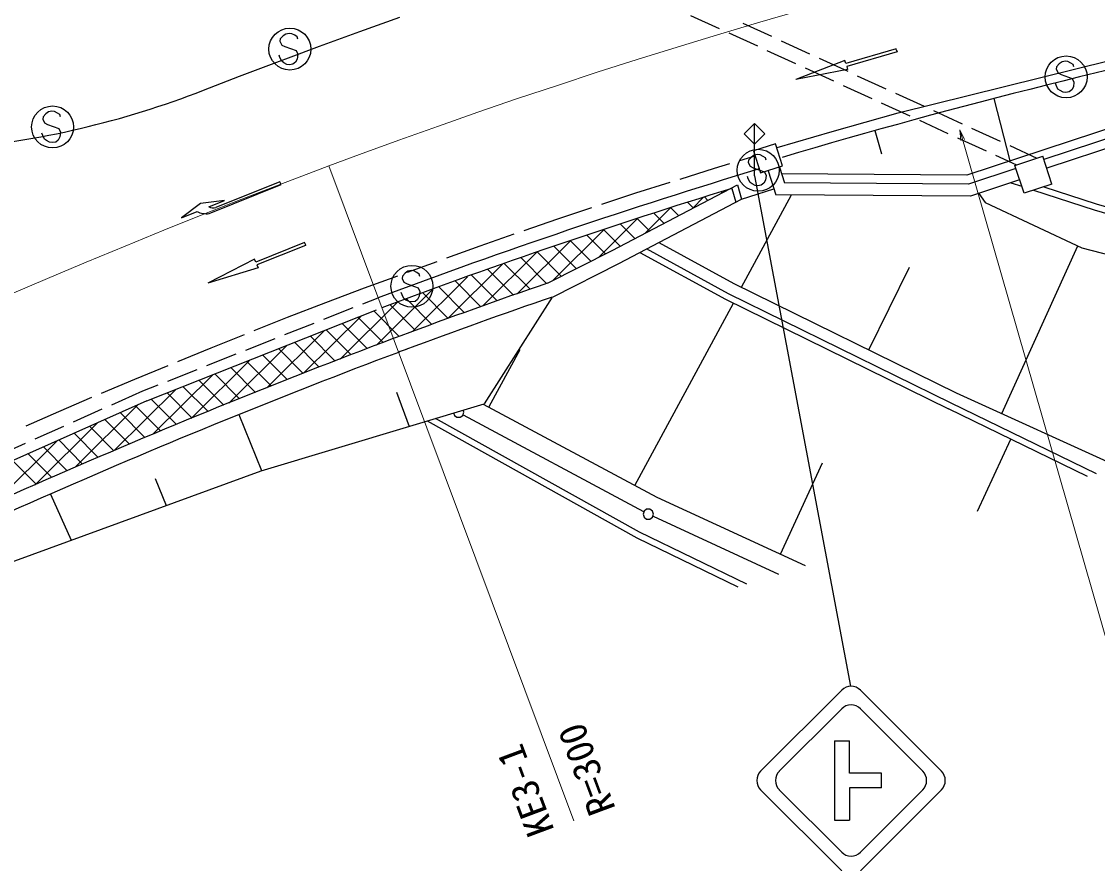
# Model space of a CAD drawing. Units: millimetres, scale not verified. Extents: x 40000 to 680000, y 20000 to 380000.
# Drawn here: x 109964 to 161272, y 243685 to 283820 of the extents above; entities that cross this region are included whole.
import ezdxf
from ezdxf.enums import TextEntityAlignment as Align

# ---------------------------------------------------------------- set-up
doc = ezdxf.new("R2010")
doc.units = ezdxf.units.MM
doc.header["$LTSCALE"] = 1000
doc.linetypes.add('CHAIN', pattern=[18.5, 12, -1.5, 3.5, -1.5])
for name, color, linetype, lineweight in [('M-BGD', 7, 'Continuous', 25), ('M-BMK', 2, 'CHAIN', 13), ('M-STR-HTXT', 7, 'Continuous', 13), ('M-STR-STRC', 7, 'Continuous', 25)]:
    doc.layers.add(name, color=color, linetype=linetype, lineweight=lineweight)
doc.styles.add('ＭＳ ゴシック', font='')
doc.styles.get('ＭＳ ゴシック').set_extended_font_data('MS Gothic')

# ---------------------------------------------------------------- blocks, each defined once
blk = doc.blocks.new('open_arrow')
at = {"color": 0, "linetype": 'Continuous', "lineweight": -2}
blk.add_lwpolyline([(7.5, 1.25), (0, 0), (7.5, -1.25)], dxfattribs=at)

msp = doc.modelspace()

# ---------------------------------------------------------------- linework, layer by layer
at = {"layer": 'M-BGD'}
for p, q in [((141873, 284113), (143237, 283488)), ((144365, 283741), (145728, 283115)), ((143691, 283279), (145055, 282654)), ((175859, 283359), (155043, 276494)), ((146183, 282907), (147546, 282282)), ((175981, 282936), (158714, 277242)), ((145509, 282446), (146872, 281820)), ((176102, 282513), (158852, 276824)), ((148000, 282073), (149364, 281448)), ((151768, 279462), (161911, 281979)), ((147327, 281612), (148690, 280987)), ((149818, 281239), (151182, 280614)), ((149145, 280778), (150508, 280153)), ((118647, 280546), (118649, 280543)), ((151636, 280406), (153000, 279780)), ((156330, 280145), (157088, 277176)), ((150963, 279944), (152326, 279319)), ((148616, 278580), (151768, 279462)), ((153454, 279572), (154818, 278946)), ((150654, 278627), (150969, 277512)), ((152781, 279111), (154144, 278485)), ((155272, 278738), (156636, 278113)), ((145991, 277813), (148616, 278580)), ((154599, 278277), (155962, 277651)), ((145925, 277984), (144876, 277657)), ((144876, 277657), (145203, 276607)), ((146252, 276934), (145925, 277984)), ((157090, 277904), (158384, 277311)), ((144216, 277196), (144950, 277420)), ((156417, 277443), (157407, 276989)), ((157332, 276964), (158661, 277402)), ((159100, 276072), (158661, 277402)), ((141373, 276312), (143004, 276827)), ((143004, 276827), (143738, 277051)), ((145203, 276607), (146252, 276934)), ((145566, 276696), (145934, 275557)), ((146109, 276872), (146350, 276124)), ((155040, 276498), (146211, 276555)), ((157382, 276813), (155123, 276068)), ((157770, 275634), (157332, 276964)), ((139266, 275646), (140896, 276161)), ((155123, 276068), (146350, 276124)), ((157560, 276271), (155213, 275497)), ((157148, 276135), (157660, 275969)), ((159100, 276072), (157770, 275634)), ((137642, 275109), (139266, 275646)), ((138125, 272912), (144101, 276034)), ((143384, 275659), (143334, 275709)), ((143842, 275866), (144030, 275207)), ((144101, 276034), (144297, 275346)), ((144294, 271153), (146674, 275552)), ((144297, 275346), (145841, 275845)), ((155213, 275497), (145934, 275557)), ((138449, 272291), (144297, 275346)), ((141992, 274932), (141721, 275204)), ((141957, 274914), (142493, 275447)), ((142688, 275295), (142527, 275457)), ((135544, 274415), (137168, 274952)), ((139716, 273743), (140933, 274953)), ((140599, 274204), (140115, 274692)), ((141296, 274568), (140917, 274948)), ((133928, 273857), (135544, 274415)), ((137494, 272592), (139360, 274447)), ((139207, 273477), (138516, 274172)), ((139903, 273841), (139315, 274432)), ((131839, 273135), (133455, 273693)), ((135321, 271488), (137771, 273924)), ((137812, 272753), (136927, 273643)), ((138511, 273114), (137721, 273908)), ((130251, 272556), (131839, 273135)), ((133606, 270841), (136170, 273391)), ((136406, 272039), (135344, 273108)), ((137109, 272396), (136133, 273378)), ((156706, 265129), (160333, 273128)), ((160528, 273037), (168466, 270933)), ((131959, 270261), (134547, 272834)), ((134996, 271331), (133767, 272567)), ((135703, 271683), (134556, 272837)), ((135043, 271347), (138125, 272912)), ((128372, 271872), (129782, 272385)), ((130292, 269661), (132905, 272259)), ((133429, 270779), (132208, 272007)), ((134212, 271055), (132986, 272289)), ((135316, 270701), (138441, 272287)), ((150369, 268163), (152308, 272104)), ((126314, 271122), (127902, 271701)), ((128607, 269044), (131233, 271655)), ((131862, 270227), (130652, 271445)), ((132646, 270503), (131430, 271726)), ((124481, 270427), (126314, 271122)), ((126893, 268397), (129562, 271051)), ((131080, 269950), (129874, 271164)), ((122651, 269719), (124481, 270427)), ((125154, 267726), (127891, 270447)), ((126241, 270368), (126967, 270656)), ((129530, 269382), (128318, 270601)), ((130305, 269666), (129096, 270882)), ((135271, 270685), (132022, 265597)), ((115939, 265743), (126889, 270081)), ((124382, 269631), (125776, 270184)), ((127980, 268813), (126767, 270033)), ((128755, 269098), (127540, 270320)), ((139217, 261705), (143916, 270392)), ((121059, 269086), (122651, 269719)), ((122522, 268894), (123917, 269447)), ((123416, 267056), (126175, 269798)), ((126449, 268226), (125250, 269432)), ((127213, 268521), (126009, 269733)), ((119002, 268268), (120595, 268901)), ((121655, 266363), (124406, 269098)), ((125685, 267931), (124491, 269131)), ((119855, 265630), (122638, 268397)), ((120663, 268158), (122057, 268710)), ((124156, 267341), (122974, 268530)), ((124920, 267636), (123732, 268831)), ((117416, 267615), (119002, 268268)), ((118804, 267421), (120198, 267973)), ((122627, 266751), (121456, 267929)), ((123391, 267046), (122215, 268230)), ((132267, 265464), (133735, 268179)), ((115367, 266773), (116953, 267425)), ((118054, 264897), (120869, 267696)), ((121116, 266143), (119939, 267328)), ((121869, 266450), (120697, 267628)), ((116249, 264160), (119101, 266996)), ((116944, 266684), (118339, 267237)), ((120363, 265837), (119180, 267027)), ((113786, 266102), (115367, 266773)), ((114389, 263369), (117332, 266295)), ((115753, 266212), (116479, 266500)), ((118857, 265224), (117663, 266426)), ((119610, 265531), (118421, 266727)), ((111744, 265235), (113325, 265906)), ((114272, 265553), (115753, 266212)), ((117351, 264612), (116145, 265825)), ((118104, 264918), (116904, 266125)), ((127841, 266154), (128445, 264523)), ((154536, 266113), (162463, 262518)), ((112444, 264740), (113815, 265350)), ((112530, 262578), (115529, 265560)), ((116598, 264305), (115406, 265505)), ((121394, 262406), (132022, 265597)), ((131057, 265192), (131023, 265297)), ((160799, 262129), (154161, 265350)), ((110183, 264549), (111744, 265235)), ((115109, 263675), (113939, 264852)), ((115852, 263992), (114672, 265179)), ((120335, 265084), (121415, 262414)), ((131027, 265075), (139631, 260457)), ((110617, 263927), (111987, 264537)), ((110621, 261738), (113603, 264703)), ((114366, 263359), (113206, 264526)), ((108711, 260896), (111678, 263846)), ((112880, 262727), (111739, 263873)), ((113623, 263043), (112473, 264200)), ((155554, 260476), (157143, 263918)), ((108790, 263114), (110160, 263723)), ((111404, 262083), (110273, 263221)), ((112140, 262407), (111006, 263547)), ((110669, 261759), (109540, 262895)), ((146153, 258422), (148163, 262778)), ((103130, 255743), (121394, 262406)), ((116330, 262037), (116860, 260752)), ((111353, 261296), (112331, 259100)), ((140079, 260234), (146059, 257483))]:
    msp.add_line(p, q, dxfattribs=at)
for points in [[(118648, 280546), (120367, 281211), (122270, 281933), (122691, 282091), (124179, 282643), (126093, 283340), (128011, 284024)], [(155613, 275629), (155909, 275189), (160528, 273037)], [(158226, 275784), (161116, 274844), (168907, 272575), (176594, 270678), (182733, 269397), (186312, 268717), (190236, 268015)], [(158708, 275943), (161204, 275131), (168985, 272865), (176660, 270971), (182792, 269691), (186366, 269012), (191160, 268155)], [(161230, 262252), (154293, 265620), (143674, 270844), (139771, 272982)], [(140357, 273288), (143928, 271333), (154536, 266113)], [(139452, 272815), (143536, 270578), (154161, 265350)], [(87135, 252382), (99756, 258541), (115958, 265751)], [(131980, 265585), (140253, 261145), (147337, 257886)], [(129311, 264783), (139299, 259211), (144129, 256875)], [(144546, 257007), (139437, 259477), (129711, 264903)], [(130568, 265161), (130604, 265046), (130729, 264955), (130884, 264955), (131009, 265045), (131057, 265192)]]:
    msp.add_lwpolyline(points, dxfattribs=at)
msp.add_lwpolyline([(140101, 260338), (140054, 260485), (139929, 260576), (139775, 260576), (139650, 260486), (139601, 260339), (139649, 260192), (139774, 260101), (139928, 260100), (140053, 260191)], close=True, dxfattribs=at)
for centre, radius, start, end in [((229838, -3997), 293500, 101.44961, 106.54986), ((102850, 321076), 43500, 275.0602, 291.2948), ((231374, -8267), 297818, 106.83025, 110.52302), ((230093, -4670), 293495, 107.09013, 110.53514), ((229838, -3997), 291205, 108.9975, 110.46021), ((229838, -3997), 290505, 108.99749, 110.46021), ((245237, -43994), 334062, 110.60196, 113.66818), ((245237, -43994), 334062, 110.53482, 110.60196), ((245237, -43994), 333362, 110.60226, 113.66818), ((245237, -43994), 333362, 110.53482, 110.60226), ((300292, -169601), 471205, 113.66818, 115.9063), ((300292, -169601), 470505, 113.66818, 115.9063)]:
    msp.add_arc(centre, radius, start, end, dxfattribs=at)
at = {"layer": 'M-BMK'}
msp.add_lwpolyline([(109371, 270790), (111210, 271576), (113053, 272353), (114900, 273119), (116752, 273874), (118608, 274619), (120469, 275352), (122334, 276074), (124204, 276783), (124617, 276938), (126079, 277480), (127958, 278165), (129842, 278837), (131730, 279496), (133622, 280143), (135519, 280778), (137420, 281399), (139325, 282008), (141234, 282604), (143147, 283188), (145064, 283758), (146984, 284316)], dxfattribs=at)
at = {"layer": 'M-STR-HTXT'}
msp.add_line((124617, 276938), (136296, 245711), dxfattribs=at)
msp.add_lwpolyline([(154705, 278650), (162998, 249854), (186398, 249854)], dxfattribs=at)
at = {"layer": 'M-STR-STRC'}
for p, q in [((122565, 283224), (122434, 283132)), ((122731, 283257), (122565, 283224)), ((122847, 283240), (122731, 283257)), ((122991, 283167), (122847, 283240)), ((122305, 282994), (122288, 282880)), ((122288, 282880), (122373, 282697)), ((122434, 283132), (122305, 282994)), ((123101, 283092), (122991, 283167)), ((123135, 282980), (123101, 283092)), ((122288, 282105), (122249, 282215)), ((122373, 282697), (122524, 282623)), ((122524, 282623), (123055, 282433)), ((123055, 282433), (123135, 282260)), ((123135, 282260), (123104, 282033)), ((151671, 282525), (149271, 281826)), ((151713, 282380), (149313, 281682)), ((151692, 282453), (151671, 282525)), ((151692, 282453), (151713, 282380)), ((122371, 281927), (122288, 282105)), ((122474, 281853), (122371, 281927)), ((122620, 281778), (122474, 281853)), ((122740, 281760), (122620, 281778)), ((122908, 281788), (122740, 281760)), ((123033, 281884), (122908, 281788)), ((123104, 282033), (123033, 281884)), ((149229, 281970), (146891, 281056)), ((149271, 281826), (149229, 281970)), ((149313, 281682), (149355, 281538)), ((159451, 281805), (159322, 281667)), ((159583, 281898), (159451, 281805)), ((159749, 281931), (159583, 281898)), ((159865, 281914), (159749, 281931)), ((160009, 281841), (159865, 281914)), ((160118, 281766), (160009, 281841)), ((160152, 281654), (160118, 281766)), ((149355, 281538), (146891, 281056)), ((159322, 281667), (159306, 281554)), ((159306, 281554), (159391, 281371)), ((159391, 281371), (159541, 281297)), ((159541, 281297), (160073, 281106)), ((159305, 280779), (159266, 280889)), ((159388, 280601), (159305, 280779)), ((160122, 280706), (160050, 280557)), ((160073, 281106), (160152, 280934)), ((160152, 280934), (160122, 280706)), ((159491, 280527), (159388, 280601)), ((159637, 280451), (159491, 280527)), ((159757, 280434), (159637, 280451)), ((159925, 280462), (159757, 280434)), ((160050, 280557), (159925, 280462)), ((110990, 279282), (110973, 279169)), ((110973, 279169), (111058, 278986)), ((111119, 279420), (110990, 279282)), ((111250, 279513), (111119, 279420)), ((111416, 279545), (111250, 279513)), ((111532, 279529), (111416, 279545)), ((111676, 279456), (111532, 279529)), ((111786, 279381), (111676, 279456)), ((111820, 279269), (111786, 279381)), ((111058, 278986), (111209, 278912)), ((111209, 278912), (111740, 278721)), ((111740, 278721), (111820, 278549)), ((144913, 278963), (144418, 278468)), ((144913, 276463), (144913, 278963)), ((145408, 278468), (144913, 278963)), ((110973, 278394), (110934, 278504)), ((111056, 278216), (110973, 278394)), ((111159, 278142), (111056, 278216)), ((111305, 278066), (111159, 278142)), ((111718, 278172), (111593, 278077)), ((111789, 278321), (111718, 278172)), ((111820, 278549), (111789, 278321)), ((144418, 278468), (144913, 277973)), ((144913, 277973), (145408, 278468)), ((111425, 278049), (111305, 278066)), ((111593, 278077), (111425, 278049)), ((144639, 277218), (144623, 277104)), ((144623, 277104), (144707, 276921)), ((144768, 277356), (144639, 277218)), ((144900, 277448), (144768, 277356)), ((145066, 277481), (144900, 277448)), ((145181, 277464), (145066, 277481)), ((145325, 277391), (145181, 277464)), ((145435, 277316), (145325, 277391)), ((145469, 277204), (145435, 277316)), ((144707, 276921), (144858, 276847)), ((144858, 276847), (145390, 276657)), ((145390, 276657), (145469, 276484)), ((118913, 274667), (122346, 276046)), ((122290, 276185), (119228, 274955)), ((122346, 276046), (122290, 276185)), ((144622, 276329), (144583, 276439)), ((144705, 276151), (144622, 276329)), ((144808, 276077), (144705, 276151)), ((144954, 276002), (144808, 276077)), ((144913, 276463), (149497, 252136)), ((145367, 276108), (145242, 276012)), ((145438, 276256), (145367, 276108)), ((145469, 276484), (145438, 276256)), ((145074, 275984), (144954, 276002)), ((145242, 276012), (145074, 275984)), ((118504, 275149), (117595, 274461)), ((119636, 275281), (118504, 275149)), ((118894, 274983), (119636, 275281)), ((117595, 274461), (118337, 274759)), ((123455, 273285), (121135, 272353)), ((123511, 273146), (121191, 272214)), ((123483, 273215), (123455, 273285)), ((123483, 273215), (123511, 273146)), ((121079, 272493), (118843, 271352)), ((121135, 272353), (121079, 272493)), ((121247, 272075), (118843, 271352)), ((121191, 272214), (121247, 272075)), ((128554, 271948), (128388, 271915)), ((128670, 271931), (128554, 271948)), ((128127, 271685), (128111, 271571)), ((128111, 271571), (128196, 271389)), ((128257, 271823), (128127, 271685)), ((128388, 271915), (128257, 271823)), ((128814, 271858), (128670, 271931)), ((128923, 271783), (128814, 271858)), ((128957, 271672), (128923, 271783)), ((128110, 270797), (128072, 270907)), ((128196, 271389), (128347, 271315)), ((128347, 271315), (128878, 271124)), ((128878, 271124), (128958, 270951)), ((128958, 270951), (128927, 270724)), ((128194, 270619), (128110, 270797)), ((128297, 270545), (128194, 270619)), ((128442, 270469), (128297, 270545)), ((128563, 270452), (128442, 270469)), ((128730, 270480), (128563, 270452)), ((128855, 270575), (128730, 270480)), ((128927, 270724), (128855, 270575)), ((149075, 251951), (145211, 248087)), ((149966, 251951), (153831, 248087)), ((146101, 248087), (149075, 251061)), ((149966, 251061), (152940, 248087)), ((148735, 249531), (148735, 245751)), ((148735, 249531), (149441, 249531)), ((149441, 247993), (149441, 249531)), ((150978, 247993), (149441, 247993)), ((150978, 247288), (150978, 247993)), ((145211, 247196), (149075, 243331)), ((146101, 247196), (149075, 244222)), ((150978, 247288), (149441, 247288)), ((149441, 247288), (149441, 245751)), ((153831, 247196), (149966, 243331)), ((149966, 244222), (152940, 247196)), ((148735, 245751), (149441, 245751))]:
    msp.add_line(p, q, dxfattribs=at)
for centre in [(122760, 282505), (159778, 281179), (111445, 278794), (145094, 276729), (128583, 271197)]:
    msp.add_circle(centre, 1000, dxfattribs=at)
for centre, radius, start, end in [((118776, 275658), 1000, 243.9616, 277.8628), ((119099, 275439), 500, 245.7134, 284.9084), ((149521, 251506), 630, 45, 135), ((149521, 250615), 630, 44.9999, 135), ((145656, 247641), 630, 135, 225), ((146547, 247641), 630, 135, 225), ((152494, 247641), 630, 315.0001, 44.9998), ((153385, 247641), 630, 315, 45), ((149521, 244668), 630, 225, 315.0001)]:
    msp.add_arc(centre, radius, start, end, dxfattribs=at)

# ---------------------------------------------------------------- block references
at = {"layer": 'M-STR-HTXT', "xscale": 66.7, "yscale": 66.7, "rotation": 286.1}
msp.add_blockref('open_arrow', (154705, 278650), dxfattribs=at)

# ---------------------------------------------------------------- texts
at = {"layer": 'M-STR-HTXT', "style": 'ＭＳ ゴシック'}
for s, p in [('R=300', (138677, 246435)), ('KE3-1', (135755, 245417))]:
    msp.add_text(s, height=1320, rotation=110.506, dxfattribs=at).set_placement(p, align=Align.BOTTOM_LEFT)

doc.saveas('drawing.dxf')
